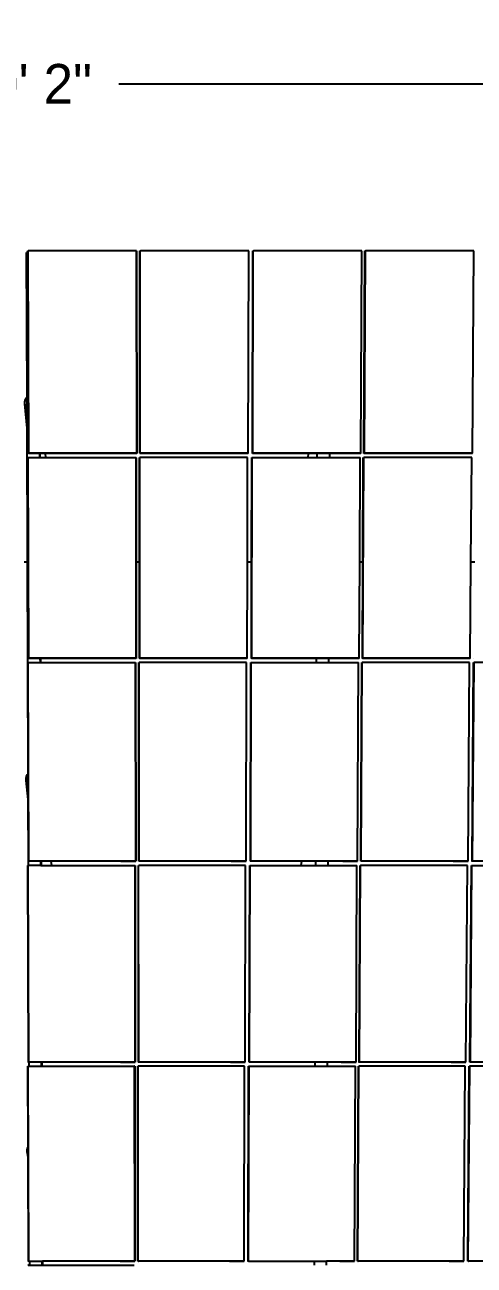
# Model space of a CAD drawing. Header units: inches. Extents: x -877 to 684, y -1170 to 1151.
# Drawn here: x -85 to 186, y 403 to 1151 of the extents above; entities that cross this region are included whole.
import ezdxf

# ---------------------------------------------------------------- set-up
doc = ezdxf.new("R2010")
doc.units = ezdxf.units.IN
doc.header["$MEASUREMENT"] = 0
doc.dimstyles.get("Standard").update_dxf_attribs({"dimtxt": 24, "dimasz": 0.18, "dimexe": 0.18, "dimexo": 0.0625, "dimgap": 0.09, "dimtad": 0, "dimtih": 1, "dimtoh": 1, "dimdec": 4, "dimzin": 0, "dimdsep": 46, "dimtxsty": 'Standard', "dimcen": 0.09, "dimclrd": 1, "dimclre": 1, "dimclrt": 1, "dimadec": 0, "dimazin": 0, "dimtfac": 1, "dimtdec": 4, "dimtofl": 0, "dimtmove": 0, "dimatfit": 3, "dimfxl": 1, "dimtolj": 1, "dimtzin": 0, "dimarcsym": 0})

# ---------------------------------------------------------------- blocks, each defined once
blk = doc.blocks.new('*D5')
at = {"color": 1, "lineweight": -2, "transparency": 16777216}
for p, q in [((-694.81, 1014.86), (-694.81, 1115.33)), ((-694.63, 1115.15), (-140.92, 1115.15)), ((524.97, 1115.15), (-28.74, 1115.15)), ((525.15, 1014.83), (525.15, 1115.33))]:
    blk.add_line(p, q, dxfattribs=at)
at = {"color": 1, "transparency": 16777216}
for points in [[(-694.63, 1115.18), (-694.63, 1115.12), (-694.81, 1115.15)], [(524.97, 1115.18), (524.97, 1115.12), (525.15, 1115.15)]]:
    blk.add_solid(points, dxfattribs=at)
at = {"layer": 'Defpoints', "color": 0, "transparency": 16777216}
for p in [(525.15, 1115.15), (-694.81, 1014.8), (525.15, 1014.76)]:
    blk.add_point(p, dxfattribs=at)
at = {"color": 1, "transparency": 16777216, "insert": (-84.83, 1115.15), "char_height": 24, "attachment_point": 5}
blk.add_mtext('\\A1;80\' 2"', dxfattribs=at)

msp = doc.modelspace()

# ---------------------------------------------------------------- linework, layer by layer
for p, q in [((-83.55657, 1013.73344), (-84.30828, 1013.73344)), ((-84.02436, 926.52574), (-84.30828, 1013.73344)), ((-83.56004, 1014.77983), (-83.35913, 1014.77868)), ((-83.55657, 1013.73344), (-83.56004, 1014.77983)), ((-83.15548, 892.63277), (-83.55657, 1013.73344)), ((-83.35913, 1014.77868), (-83.2638, 1014.77983)), ((-82.95554, 892.63163), (-83.35913, 1014.77868)), ((-17.91935, 1014.77873), (-83.2638, 1014.77983)), ((-17.8326, 892.63168), (-17.91935, 1014.77873)), ((-17.91289, 1014.59321), (-17.91935, 1014.77873)), ((-17.91289, 1014.59321), (-17.8262, 892.49088)), ((-15.96839, 1014.77719), (-15.76748, 1014.77604)), ((-15.89107, 892.63016), (-15.96839, 1014.77719)), ((-15.76748, 1014.77604), (-15.67215, 1014.77719)), ((-15.69114, 892.62902), (-15.76748, 1014.77604)), ((49.67229, 1014.77609), (-15.67215, 1014.77719)), ((49.4318, 892.62906), (49.67229, 1014.77609)), ((51.93718, 892.48826), (52.18977, 1014.59057)), ((51.95582, 892.62906), (52.2086, 1014.77609)), ((52.15575, 892.62792), (52.4095, 1014.77494)), ((52.18977, 1014.59057), (52.2086, 1014.77609)), ((52.2086, 1014.77609), (52.4095, 1014.77494)), ((52.4095, 1014.77494), (52.50483, 1014.77609)), ((117.84927, 1014.77498), (52.50483, 1014.77609)), ((117.27869, 892.62797), (117.84927, 1014.77498)), ((119.17743, 892.48565), (119.75703, 1014.58793)), ((119.2202, 892.62645), (119.80023, 1014.77345)), ((119.42013, 892.62531), (120.00112, 1014.7723)), ((119.75703, 1014.58793), (119.80023, 1014.77345)), ((119.80023, 1014.77345), (120.00112, 1014.7723)), ((120.00112, 1014.7723), (120.09646, 1014.77345)), ((185.44088, 1014.77234), (120.09646, 1014.77345)), ((184.54306, 892.62535), (185.44088, 1014.77234)), ((-85.33605, 923.75411), (-85.01199, 925.02655)), ((-85.31973, 922.44115), (-85.33605, 923.75411)), ((-84.96415, 921.17716), (-85.31973, 922.44115)), ((-83.96332, 907.77621), (-85.31973, 922.44115)), ((-85.01199, 925.02655), (-84.36965, 926.17176)), ((-84.29354, 920.04827), (-84.96415, 921.17716)), ((-84.36965, 926.17176), (-84.02436, 926.52574)), ((-84.00235, 919.76422), (-84.29354, 920.04827)), ((-84.00235, 919.76422), (-84.02436, 926.52574)), ((-83.96332, 907.77621), (-84.00235, 919.76422)), ((-83.70089, 827.16682), (-83.96332, 907.77621)), ((-83.47301, 892.63163), (-83.54515, 892.63163)), ((-83.53653, 890.04145), (-83.33662, 890.04031)), ((-83.13407, 769.09637), (-83.53653, 890.04145)), ((-83.33662, 890.04031), (-83.24176, 890.04145)), ((-82.93512, 769.09524), (-83.33662, 890.04031)), ((-83.15548, 892.63277), (-83.25035, 892.63163)), ((-83.24176, 890.04145), (-76.35652, 890.04132)), ((-83.15548, 892.63277), (-83.12564, 892.49197)), ((-82.95554, 892.63163), (-83.15548, 892.63277)), ((-76.36378, 892.49186), (-83.12564, 892.49197)), ((-82.86067, 892.63277), (-82.95554, 892.63163)), ((-17.8326, 892.63168), (-82.86067, 892.63277)), ((-76.35652, 890.04132), (-76.36378, 892.49186)), ((-76.20181, 892.49186), (-76.36378, 892.49186)), ((-76.35652, 890.04132), (-76.19456, 890.04132)), ((-76.20181, 892.49186), (-76.19456, 890.04132)), ((-72.80291, 892.4918), (-76.20181, 892.49186)), ((-76.19456, 890.04132), (-72.60301, 890.04126)), ((-72.60301, 890.04126), (-72.80291, 892.4918)), ((-17.8262, 892.49088), (-72.80291, 892.4918)), ((-72.60301, 890.04126), (-18.22039, 890.04035)), ((-26.90685, 892.63167), (-17.8326, 892.63015)), ((-18.13261, 769.09528), (-18.22039, 890.04035)), ((-18.21386, 889.9005), (-18.22039, 890.04035)), ((-18.21386, 889.9005), (-18.16834, 827.16682)), ((-17.8262, 892.49088), (-17.8326, 892.63168)), ((-17.8326, 892.63015), (-17.8326, 892.63168)), ((-16.20861, 892.62902), (-16.28075, 892.62902)), ((-16.27907, 890.03883), (-16.07916, 890.03769)), ((-16.2383, 827.16682), (-16.27907, 890.03883)), ((-16.07916, 890.03769), (-15.9843, 890.03883)), ((-16.0017, 769.09265), (-16.07916, 890.03769)), ((-15.89107, 892.63016), (-15.98595, 892.62902)), ((49.03706, 890.03774), (-15.9843, 890.03883)), ((-15.89107, 892.63016), (-15.88537, 892.48936)), ((-15.69114, 892.62902), (-15.89107, 892.63016)), ((49.41406, 892.48826), (-15.88537, 892.48936)), ((-15.59627, 892.63016), (-15.69114, 892.62902)), ((49.4318, 892.62906), (-15.59627, 892.63016)), ((40.35755, 892.62906), (49.43179, 892.62753)), ((48.91425, 827.16682), (49.03706, 890.03774)), ((49.41406, 892.48826), (49.4318, 892.62906)), ((49.43179, 892.62753), (49.4318, 892.62906)), ((51.31242, 769.09269), (51.56083, 890.03774)), ((51.41353, 827.16682), (51.54233, 889.89788)), ((51.51136, 769.09156), (51.76073, 890.0366)), ((51.54233, 889.89788), (51.56083, 890.03774)), ((51.56083, 890.03774), (51.76073, 890.0366)), ((51.63828, 892.62792), (51.56615, 892.62792)), ((51.76073, 890.0366), (51.8556, 890.03774)), ((51.8556, 890.03774), (85.42929, 890.03717)), ((51.95582, 892.62906), (51.86095, 892.62792)), ((51.95582, 892.62906), (51.93718, 892.48826)), ((85.6645, 892.4877), (51.93718, 892.48826)), ((52.15575, 892.62792), (51.95582, 892.62906)), ((52.25063, 892.62906), (52.15575, 892.62792)), ((117.27869, 892.62797), (52.25063, 892.62906)), ((85.42929, 890.03717), (85.6645, 892.4877)), ((85.42929, 890.03717), (90.78807, 890.03708)), ((90.7967, 892.48761), (85.6645, 892.4877)), ((90.7967, 892.48761), (90.78807, 890.03708)), ((90.78807, 890.03708), (90.98104, 890.03707)), ((90.98969, 892.48761), (90.7967, 892.48761)), ((90.98104, 890.03707), (90.98969, 892.48761)), ((90.98104, 890.03707), (98.53011, 890.03695)), ((98.53947, 892.48748), (90.98969, 892.48761)), ((98.53011, 890.03695), (98.53947, 892.48748)), ((98.53011, 890.03695), (116.87695, 890.03664)), ((117.23661, 892.48717), (98.53947, 892.48748)), ((108.20444, 892.62796), (117.27868, 892.62643)), ((116.58424, 827.16682), (116.87695, 890.03664)), ((117.23661, 892.48717), (117.27869, 892.62797)), ((117.27868, 892.62643), (117.27869, 892.62797)), ((118.24582, 769.0901), (118.81826, 890.03512)), ((118.44476, 769.08897), (119.01816, 890.03398)), ((118.47884, 827.16682), (118.77563, 889.89527)), ((118.77563, 889.89527), (118.81826, 890.03512)), ((118.81826, 890.03512), (119.01816, 890.03398)), ((118.90266, 892.62531), (118.83052, 892.62531)), ((119.01816, 890.03398), (119.11303, 890.03512)), ((184.13437, 890.03402), (119.11303, 890.03512)), ((119.2202, 892.62645), (119.12532, 892.62531)), ((119.2202, 892.62645), (119.17743, 892.48565)), ((184.47684, 892.48455), (119.17743, 892.48565)), ((119.42013, 892.62531), (119.2202, 892.62645)), ((119.51501, 892.62645), (119.42013, 892.62531)), ((184.54306, 892.62535), (119.51501, 892.62645)), ((175.46881, 892.62534), (184.54304, 892.62382)), ((183.67325, 827.16682), (184.13437, 890.03402)), ((184.47684, 892.48455), (184.54306, 892.62535)), ((184.54304, 892.62382), (184.54306, 892.62535)), ((-85.81444, 827.16682), (-83.70089, 827.16682)), ((-83.50348, 766.53042), (-83.70089, 827.16682)), ((-18.16834, 827.16682), (-16.2383, 827.16682)), ((-18.16834, 827.16682), (-18.12614, 768.99928)), ((-16.20064, 769.09378), (-16.2383, 827.16682)), ((48.80081, 769.09269), (48.91425, 827.16682)), ((48.91425, 827.16682), (51.41353, 827.16682)), ((51.2941, 768.99669), (51.41353, 827.16682)), ((116.31386, 769.09161), (116.58424, 827.16682)), ((116.58424, 827.16682), (118.47884, 827.16682)), ((118.20361, 768.9941), (118.47884, 827.16682)), ((183.24726, 769.08902), (183.67325, 827.16682)), ((183.67325, 827.16682), (186.12494, 827.16682)), ((-83.45004, 769.09524), (-83.52183, 769.09524)), ((-83.51325, 766.53048), (-83.50348, 766.53042)), ((-83.28899, 699.44978), (-83.51325, 766.53048)), ((-83.50348, 766.53042), (-83.31432, 766.52935)), ((-83.31432, 766.52935), (-83.21993, 766.53048)), ((-82.9149, 646.76861), (-83.31432, 766.52935)), ((-83.13407, 769.09637), (-83.22847, 769.09524)), ((-83.21993, 766.53048), (-75.99059, 766.53035)), ((-83.13407, 769.09637), (-83.10439, 769.00037)), ((-82.93512, 769.09524), (-83.13407, 769.09637)), ((-75.99791, 769.00025), (-83.10439, 769.00037)), ((-82.84072, 769.09637), (-82.93512, 769.09524)), ((-18.13261, 769.09528), (-82.84072, 769.09637)), ((-75.99059, 766.53035), (-75.99791, 769.00025)), ((-75.83676, 769.00025), (-75.99791, 769.00025)), ((-75.99059, 766.53035), (-75.82946, 766.53035)), ((-75.83676, 769.00025), (-75.82946, 766.53035)), ((-18.12614, 768.99928), (-75.83676, 769.00025)), ((-75.82946, 766.53035), (-18.51847, 766.52939)), ((-27.16221, 769.09527), (-18.13261, 769.09377)), ((-18.42969, 646.76865), (-18.51847, 766.52939)), ((-18.51186, 766.43432), (-18.51847, 766.52939)), ((-18.51186, 766.43432), (-18.42314, 646.71658)), ((-18.12614, 768.99928), (-18.13261, 769.09528)), ((-18.13261, 769.09377), (-18.13261, 769.09528)), ((-16.51662, 769.09265), (-16.5884, 769.09265)), ((-16.5867, 766.52789), (-16.38777, 766.52676)), ((-16.50718, 646.76716), (-16.5867, 766.52789)), ((-16.38777, 766.52676), (-16.29338, 766.52789)), ((-16.30921, 646.76604), (-16.38777, 766.52676)), ((-16.20064, 769.09378), (-16.29505, 769.09265)), ((48.40808, 766.5268), (-16.29338, 766.52789)), ((-16.20064, 769.09378), (-16.19486, 768.99778)), ((-16.0017, 769.09265), (-16.20064, 769.09378)), ((48.78338, 768.99669), (-16.19486, 768.99778)), ((-15.90729, 769.09378), (-16.0017, 769.09265)), ((48.80081, 769.09269), (-15.90729, 769.09378)), ((39.77121, 769.09269), (48.8008, 769.09118)), ((48.176, 646.76598), (48.40808, 766.5268)), ((48.78338, 768.99669), (48.80081, 769.09269)), ((48.8008, 769.09118), (48.80081, 769.09269)), ((50.65731, 646.71402), (50.90125, 766.43173)), ((50.67531, 646.76608), (50.91943, 766.5268)), ((50.87328, 646.76497), (51.11835, 766.52567)), ((50.90125, 766.43173), (50.91943, 766.5268)), ((50.91943, 766.5268), (51.11835, 766.52567)), ((50.99644, 769.09156), (50.92466, 769.09156)), ((51.11835, 766.52567), (51.21275, 766.5268)), ((51.21275, 766.5268), (90.35303, 766.52614)), ((51.31242, 769.09269), (51.21801, 769.09156)), ((51.31242, 769.09269), (51.2941, 768.99669)), ((90.36173, 768.99604), (51.2941, 768.99669)), ((51.51136, 769.09156), (51.31242, 769.09269)), ((51.60577, 769.09269), (51.51136, 769.09156)), ((116.31386, 769.09161), (51.60577, 769.09269)), ((90.36173, 768.99604), (90.35303, 766.52614)), ((90.35303, 766.52614), (90.54503, 766.52614)), ((90.55375, 768.99604), (90.36173, 768.99604)), ((90.54503, 766.52614), (90.55375, 768.99604)), ((90.54503, 766.52614), (98.05791, 766.52601)), ((98.06736, 768.99591), (90.55375, 768.99604)), ((98.05791, 766.52601), (98.06736, 768.99591)), ((98.05791, 766.52601), (115.9142, 766.52572)), ((116.27233, 768.99561), (98.06736, 768.99591)), ((107.28426, 769.0916), (116.31385, 769.09009)), ((115.35848, 646.7649), (115.9142, 766.52572)), ((116.27233, 768.99561), (116.31386, 769.09161)), ((116.31385, 769.09009), (116.31386, 769.09161)), ((117.23932, 646.71145), (117.80389, 766.42914)), ((117.28099, 646.76352), (117.84596, 766.52421)), ((117.47895, 646.7624), (118.04488, 766.52309)), ((117.80389, 766.42914), (117.84596, 766.52421)), ((117.84596, 766.52421), (118.04488, 766.52309)), ((117.92984, 769.08897), (117.85806, 769.08897)), ((118.04488, 766.52309), (118.13928, 766.52421)), ((182.84072, 766.52313), (118.13928, 766.52421)), ((118.24582, 769.0901), (118.15141, 769.08897)), ((118.24582, 769.0901), (118.20361, 768.9941)), ((183.18183, 768.99302), (118.20361, 768.9941)), ((118.44476, 769.08897), (118.24582, 769.0901)), ((118.53918, 769.0901), (118.44476, 769.08897)), ((183.24726, 769.08902), (118.53918, 769.0901)), ((174.21766, 769.08901), (183.24725, 769.0875)), ((181.96415, 646.76234), (182.84072, 766.52313)), ((183.18183, 768.99302), (183.24726, 769.08902)), ((183.24725, 769.0875), (183.24726, 769.08902)), ((184.39792, 646.71038), (185.2859, 766.42806)), ((184.46346, 646.76244), (185.35207, 766.52313)), ((184.66142, 646.76133), (185.55098, 766.522)), ((185.2859, 766.42806), (185.35207, 766.52313)), ((185.35207, 766.52313), (185.55098, 766.522)), ((185.44288, 769.08789), (185.3711, 769.08789)), ((185.55098, 766.522), (185.64539, 766.52313)), ((250.34682, 766.52204), (185.64539, 766.52313)), ((-84.63338, 696.65638), (-84.31199, 697.91834)), ((-84.6172, 695.35424), (-84.63338, 696.65638)), ((-84.31199, 697.91834), (-83.67493, 699.05412)), ((-83.67493, 699.05412), (-83.28899, 699.44978)), ((-83.26628, 692.65606), (-83.28899, 699.44978)), ((-84.26454, 694.10065), (-84.6172, 695.35424)), ((-83.23739, 684.01551), (-84.6172, 695.35424)), ((-83.59946, 692.98105), (-84.26454, 694.10065)), ((-83.26628, 692.65606), (-83.59946, 692.98105)), ((-83.23739, 684.01551), (-83.26628, 692.65606)), ((-83.11288, 646.76972), (-83.23739, 684.01551)), ((-83.4273, 646.76861), (-83.49873, 646.76861)), ((-83.4902, 644.2289), (-83.29225, 644.22778)), ((-83.09189, 525.63516), (-83.4902, 644.2289)), ((-83.29225, 644.22778), (-83.19832, 644.2289)), ((-82.89488, 525.63405), (-83.29225, 644.22778)), ((-83.11288, 646.76972), (-83.20682, 646.76861)), ((-83.19832, 644.2289), (-83.10531, 644.22889)), ((-83.11288, 646.76972), (-83.08335, 646.71765)), ((-82.9149, 646.76861), (-83.11288, 646.76972)), ((-83.10531, 644.22889), (-83.11288, 646.76972)), ((-75.62825, 644.22876), (-83.10531, 644.22889)), ((-75.63562, 646.71753), (-83.08335, 646.71765)), ((-82.82096, 646.76972), (-82.9149, 646.76861)), ((-18.42969, 646.76865), (-82.82096, 646.76972)), ((-75.62825, 644.22876), (-75.63562, 646.71753)), ((-75.47529, 646.71753), (-75.63562, 646.71753)), ((-75.62825, 644.22876), (-75.46793, 644.22876)), ((-75.47529, 646.71753), (-75.46793, 644.22876)), ((-69.37254, 646.71743), (-75.47529, 646.71753)), ((-75.46793, 644.22876), (-69.10557, 644.22866)), ((-69.10557, 644.22866), (-69.37254, 646.71743)), ((-18.42314, 646.71658), (-69.37254, 646.71743)), ((-69.10557, 644.22866), (-18.81363, 644.22782)), ((-27.41507, 646.76864), (-18.42969, 646.76715)), ((-18.72387, 525.63409), (-18.81363, 644.22782)), ((-18.80694, 644.17666), (-18.81363, 644.22782)), ((-18.80694, 644.17666), (-18.71725, 525.62511)), ((-18.42314, 646.71658), (-18.42969, 646.76865)), ((-18.42969, 646.76715), (-18.42969, 646.76865)), ((-16.82161, 646.76604), (-16.89304, 646.76604)), ((-16.89131, 644.22633), (-16.69336, 644.22522)), ((-16.81073, 525.63262), (-16.89131, 644.22633)), ((-16.69336, 644.22522), (-16.59943, 644.22633)), ((-16.61372, 525.63151), (-16.69336, 644.22522)), ((-16.50718, 646.76716), (-16.60112, 646.76604)), ((47.78525, 644.22526), (-16.59943, 644.22633)), ((-16.50718, 646.76716), (-16.50131, 646.71509)), ((-16.30921, 646.76604), (-16.50718, 646.76716)), ((48.15888, 646.71402), (-16.50131, 646.71509)), ((-16.21526, 646.76716), (-16.30921, 646.76604)), ((48.176, 646.76598), (-16.21526, 646.76716)), ((39.19061, 646.76608), (48.176, 646.76458)), ((47.55728, 525.63145), (47.78525, 644.22526)), ((48.176, 646.76598), (48.15888, 646.71402)), ((48.176, 646.76458), (48.176, 646.76608)), ((50.02672, 525.62257), (50.26645, 644.1741)), ((50.04441, 525.63155), (50.28431, 644.22526)), ((50.24142, 525.63045), (50.48226, 644.22414)), ((50.26645, 644.1741), (50.28431, 644.22526)), ((50.28431, 644.22526), (50.48226, 644.22414)), ((50.36088, 646.76497), (50.28945, 646.76497)), ((50.48226, 644.22414), (50.5762, 644.22526)), ((50.5762, 644.22526), (81.3173, 644.22474)), ((50.67531, 646.76608), (50.58136, 646.76497)), ((50.67531, 646.76608), (50.65731, 646.71402)), ((81.63145, 646.7135), (50.65731, 646.71402)), ((50.87328, 646.76497), (50.67531, 646.76608)), ((50.96723, 646.76608), (50.87328, 646.76497)), ((115.35848, 646.7649), (50.96723, 646.76608)), ((81.3173, 644.22474), (81.63145, 646.7135)), ((81.3173, 644.22474), (89.92226, 644.2246)), ((89.93103, 646.71336), (81.63145, 646.7135)), ((89.93103, 646.71336), (89.92226, 644.2246)), ((89.92226, 644.2246), (90.11329, 644.2246)), ((90.12207, 646.71336), (89.93103, 646.71336)), ((90.11329, 644.2246), (90.12207, 646.71336)), ((90.11329, 644.2246), (97.59035, 644.22447)), ((97.59986, 646.71324), (90.12207, 646.71336)), ((97.59035, 644.22447), (97.59986, 646.71324)), ((97.59035, 644.22447), (114.96087, 644.22418)), ((115.3175, 646.71294), (97.59986, 646.71324)), ((106.3731, 646.765), (115.35848, 646.76351)), ((114.41242, 525.63039), (114.96087, 644.22418)), ((115.3175, 646.71294), (115.33516, 646.73538)), ((115.33516, 646.73538), (115.35848, 646.7649)), ((115.35848, 646.76351), (115.35848, 646.76501)), ((116.28442, 525.62003), (116.84165, 644.17154)), ((116.32555, 525.62901), (116.88318, 644.22269)), ((116.52255, 525.62791), (117.08112, 644.22158)), ((116.84165, 644.17154), (116.88318, 644.22269)), ((116.88318, 644.22269), (117.08112, 644.22158)), ((116.96655, 646.7624), (116.89512, 646.7624)), ((117.08112, 644.22158), (117.17506, 644.22269)), ((181.55973, 644.22162), (117.17506, 644.22269)), ((117.28099, 646.76352), (117.18703, 646.7624)), ((117.28099, 646.76352), (117.23932, 646.71145)), ((181.8995, 646.71038), (117.23932, 646.71145)), ((117.47895, 646.7624), (117.28099, 646.76352)), ((117.5729, 646.76352), (117.47895, 646.7624)), ((181.96415, 646.76234), (117.5729, 646.76352)), ((172.97876, 646.76244), (181.96414, 646.76094)), ((180.69354, 525.62785), (181.55973, 644.22162)), ((181.8995, 646.71038), (181.92736, 646.73282)), ((181.92736, 646.73282), (181.96415, 646.76234)), ((181.96414, 646.76094), (181.96415, 646.76244)), ((183.11591, 525.61897), (183.9934, 644.17046)), ((183.18068, 525.62795), (184.05879, 644.22162)), ((183.37767, 525.62684), (184.25673, 644.2205)), ((183.9934, 644.17046), (184.05879, 644.22162)), ((184.05879, 644.22162), (184.25673, 644.2205)), ((184.14902, 646.76133), (184.07759, 646.76133)), ((184.25673, 644.2205), (184.35067, 644.22162)), ((184.35067, 644.22162), (237.93782, 644.22072)), ((184.46346, 646.76244), (184.36951, 646.76133)), ((184.46346, 646.76244), (184.39792, 646.71038)), ((238.85702, 646.70947), (184.39792, 646.71038)), ((184.66142, 646.76133), (184.46346, 646.76244)), ((184.75538, 646.76244), (184.66142, 646.76133)), ((249.14661, 646.76127), (184.75538, 646.76244)), ((-83.40478, 525.63405), (-83.47586, 525.63405)), ((-83.09189, 525.63516), (-83.18537, 525.63405)), ((-83.09189, 525.63516), (-83.06251, 525.62617)), ((-82.89488, 525.63405), (-83.09189, 525.63516)), ((-82.71918, 525.62616), (-83.06251, 525.62617)), ((-82.80139, 525.63516), (-82.89488, 525.63405)), ((-18.72387, 525.63409), (-82.80139, 525.63516)), ((-82.71102, 523.11902), (-82.71918, 525.62616)), ((-75.27686, 525.62604), (-82.71918, 525.62616)), ((-75.26943, 523.11889), (-75.27686, 525.62604)), ((-75.11734, 525.62604), (-75.27686, 525.62604)), ((-75.11734, 525.62604), (-75.10992, 523.11889)), ((-18.71725, 525.62511), (-75.11734, 525.62604)), ((-27.66548, 525.63409), (-18.72387, 525.63261)), ((-18.71725, 525.62511), (-18.72387, 525.63409)), ((-18.72387, 525.63261), (-18.72387, 525.63409)), ((-17.12362, 525.63151), (-17.19471, 525.63151)), ((-16.81073, 525.63262), (-16.90421, 525.63151)), ((-16.81073, 525.63262), (-16.80478, 525.62363)), ((-16.61372, 525.63151), (-16.81073, 525.63262)), ((47.54047, 525.62257), (-16.80478, 525.62363)), ((-16.52023, 525.63262), (-16.61372, 525.63151)), ((47.55728, 525.63145), (-16.52023, 525.63262)), ((38.61568, 525.63155), (47.55728, 525.63007)), ((47.54047, 525.62257), (47.54771, 525.62644)), ((47.54771, 525.62644), (47.55728, 525.63145)), ((47.55728, 525.63007), (47.55728, 525.63155)), ((49.73151, 525.63045), (49.66043, 525.63045)), ((50.04441, 525.63155), (49.95092, 525.63045)), ((50.04441, 525.63155), (50.02672, 525.62257)), ((89.50452, 525.62192), (50.02672, 525.62257)), ((50.24142, 525.63045), (50.04441, 525.63155)), ((50.33491, 525.63155), (50.24142, 525.63045)), ((114.41242, 525.63039), (50.33491, 525.63155)), ((89.50452, 525.62192), (89.49569, 523.11477)), ((89.6946, 525.62191), (89.50452, 525.62192)), ((89.68575, 523.11477), (89.6946, 525.62191)), ((97.13692, 525.62179), (89.6946, 525.62191)), ((97.12734, 523.11464), (97.13692, 525.62179)), ((114.37196, 525.6215), (97.13692, 525.62179)), ((105.47081, 525.63048), (114.41241, 525.629)), ((114.37196, 525.6215), (114.3894, 525.62538)), ((114.3894, 525.62538), (114.41242, 525.63039)), ((114.41241, 525.629), (114.41242, 525.63049)), ((116.01265, 525.62791), (115.94156, 525.62791)), ((116.32555, 525.62901), (116.23206, 525.62791)), ((116.32555, 525.62901), (116.28442, 525.62003)), ((180.62966, 525.61897), (116.28442, 525.62003)), ((116.52255, 525.62791), (116.32555, 525.62901)), ((116.61604, 525.62902), (116.52255, 525.62791)), ((180.69354, 525.62785), (116.61604, 525.62902)), ((171.75194, 525.62794), (180.69353, 525.62646)), ((180.62966, 525.61897), (180.65719, 525.62284)), ((180.65719, 525.62284), (180.69354, 525.62785)), ((180.69353, 525.62646), (180.69354, 525.62795)), ((182.86777, 525.62684), (182.79669, 525.62684)), ((183.18068, 525.62795), (183.08718, 525.62684)), ((183.18068, 525.62795), (183.11591, 525.61897)), ((247.46114, 525.6179), (183.11591, 525.61897)), ((183.37767, 525.62684), (183.18068, 525.62795)), ((183.47117, 525.62795), (183.37767, 525.62684)), ((247.54866, 525.62678), (183.47117, 525.62795)), ((-83.46738, 523.11903), (-83.27039, 523.11793)), ((-83.30341, 474.52355), (-83.46738, 523.11903)), ((-83.27039, 523.11793), (-83.17691, 523.11903)), ((-82.87505, 405.67507), (-83.27039, 523.11793)), ((-83.17691, 523.11903), (-82.71102, 523.11902)), ((-82.71102, 523.11902), (-75.26943, 523.11889)), ((-75.26943, 523.11889), (-75.10992, 523.11889)), ((-75.10992, 523.11889), (-19.10591, 523.11797)), ((-19.0152, 405.67428), (-19.10591, 523.11797)), ((-19.09915, 523.10987), (-19.10591, 523.11797)), ((-19.09915, 523.10987), (-19.00851, 405.70754)), ((-17.19296, 523.11649), (-16.99597, 523.11539)), ((-17.11133, 405.67282), (-17.19296, 523.11649)), ((-16.99597, 523.11539), (-16.9025, 523.11649)), ((-16.91528, 405.67256), (-16.99597, 523.11539)), ((47.1685, 523.11543), (-16.9025, 523.11649)), ((46.94456, 405.67176), (47.1685, 523.11543)), ((49.40225, 405.70503), (49.63783, 523.10733)), ((49.41963, 405.67176), (49.65538, 523.11543)), ((49.61568, 405.67151), (49.85237, 523.11432)), ((49.63783, 523.10733), (49.65538, 523.11543)), ((49.65538, 523.11543), (49.85237, 523.11432)), ((49.85237, 523.11432), (49.94585, 523.11543)), ((49.94585, 523.11543), (89.49569, 523.11477)), ((89.49569, 523.11477), (89.68575, 523.11477)), ((89.68575, 523.11477), (97.12734, 523.11464)), ((97.12734, 523.11464), (114.01684, 523.11436)), ((113.47552, 405.67071), (114.01684, 523.11436)), ((115.33879, 405.70251), (115.88879, 523.10479)), ((115.37938, 405.66925), (115.92978, 523.11289)), ((115.57543, 405.66899), (116.12676, 523.11178)), ((115.88879, 523.10479), (115.92978, 523.11289)), ((115.92978, 523.11289), (116.12676, 523.11178)), ((116.12676, 523.11178), (116.22024, 523.11289)), ((180.29122, 523.11183), (116.22024, 523.11289)), ((179.43526, 405.66819), (180.29122, 523.11183)), ((181.84633, 405.70146), (182.71349, 523.10373)), ((181.91033, 405.66819), (182.7781, 523.11183)), ((182.10638, 405.66794), (182.97508, 523.11072)), ((182.71349, 523.10373), (182.7781, 523.11183)), ((182.7781, 523.11183), (182.97508, 523.11072)), ((182.97508, 523.11072), (183.06857, 523.11183)), ((247.13954, 523.11076), (183.06857, 523.11183)), ((-83.86591, 472.83796), (-83.54743, 474.08848)), ((-83.84987, 471.54763), (-83.86591, 472.83796)), ((-83.50042, 470.30541), (-83.84987, 471.54763)), ((-83.2826, 468.35748), (-83.84987, 471.54763)), ((-83.54743, 474.08848), (-83.30341, 474.52355)), ((-83.28797, 469.94778), (-83.30341, 474.52355)), ((-83.28797, 469.94778), (-83.50042, 470.30541)), ((-83.2826, 468.35748), (-83.28797, 469.94778)), ((-83.0711, 405.67533), (-83.2826, 468.35748)), ((-83.38248, 405.67424), (-83.45322, 405.67424)), ((-83.0711, 405.67533), (-83.16413, 405.67424)), ((-83.02537, 405.67508), (-83.0711, 405.67533)), ((-83.02537, 405.67508), (-82.87505, 405.67507)), ((-82.87505, 405.67507), (-82.80399, 405.67507)), ((-82.78202, 405.67533), (-82.80399, 405.67507)), ((-82.78202, 405.67533), (-82.32867, 405.67532)), ((-82.32067, 403.21766), (-82.32867, 405.67532)), ((-82.32867, 405.67532), (-74.92148, 405.67518)), ((-74.9142, 403.21754), (-74.92148, 405.67518)), ((-74.92148, 405.67518), (-74.76276, 405.67517)), ((-74.76276, 405.67517), (-74.75549, 403.21754)), ((-19.0152, 405.67428), (-74.76276, 405.67517)), ((-27.91345, 405.67427), (-19.0152, 405.67281)), ((-19.00851, 405.70754), (-19.0152, 405.67428)), ((-19.0152, 405.67281), (-19.0152, 405.67428)), ((-17.42271, 405.67172), (-17.49345, 405.67172)), ((-17.11133, 405.67282), (-17.20437, 405.67172)), ((-17.0656, 405.67256), (-17.11133, 405.67282)), ((-17.0656, 405.67256), (-16.91528, 405.67256)), ((-16.91528, 405.67256), (-16.84423, 405.67256)), ((-16.82225, 405.67282), (-16.84423, 405.67256)), ((46.94456, 405.67176), (-16.82225, 405.67282)), ((38.04631, 405.67176), (46.94456, 405.67029)), ((46.94456, 405.67029), (46.94456, 405.67176)), ((49.10825, 405.67067), (49.03751, 405.67067)), ((49.41963, 405.67176), (49.3266, 405.67067)), ((49.41963, 405.67176), (49.40225, 405.70503)), ((49.46537, 405.67151), (49.41963, 405.67176)), ((49.46537, 405.67151), (49.61568, 405.67151)), ((49.61568, 405.67151), (49.68674, 405.67151)), ((49.70872, 405.67176), (49.68674, 405.67151)), ((49.70872, 405.67176), (89.08203, 405.671)), ((89.08203, 405.671), (89.07337, 403.21346)), ((89.08203, 405.671), (89.27115, 405.671)), ((89.26248, 403.21345), (89.27115, 405.671)), ((89.27115, 405.671), (96.67834, 405.67086)), ((96.66894, 403.21333), (96.67834, 405.67086)), ((113.47552, 405.67071), (96.67834, 405.67086)), ((104.57728, 405.6707), (113.47552, 405.66924)), ((113.47552, 405.66924), (113.47552, 405.67071)), ((115.06799, 405.66815), (114.99726, 405.66815)), ((115.37938, 405.66925), (115.28634, 405.66815)), ((115.37938, 405.66925), (115.33879, 405.70251)), ((115.42511, 405.66899), (115.37938, 405.66925)), ((115.42511, 405.66899), (115.57543, 405.66899)), ((115.57543, 405.66899), (115.64649, 405.66899)), ((115.66846, 405.66925), (115.64649, 405.66899)), ((179.43526, 405.66819), (115.66846, 405.66925)), ((170.53701, 405.66819), (179.43525, 405.66672)), ((179.43525, 405.66672), (179.43526, 405.66819)), ((181.59894, 405.6671), (181.52821, 405.6671)), ((181.91033, 405.66819), (181.81729, 405.6671)), ((181.91033, 405.66819), (181.84633, 405.70146)), ((181.95606, 405.66794), (181.91033, 405.66819)), ((181.95606, 405.66794), (182.10638, 405.66794)), ((182.10638, 405.66794), (182.17744, 405.66794)), ((182.19942, 405.6682), (182.17744, 405.66794)), ((245.9662, 405.66714), (182.19942, 405.6682)), ((-83.41542, 403.21768), (-83.44477, 403.18355)), ((-83.41542, 403.21768), (-82.32067, 403.21766)), ((-82.32067, 403.21766), (-74.9142, 403.21754)), ((-74.9142, 403.21754), (-74.75549, 403.21754)), ((-74.75549, 403.21754), (-19.38853, 403.21663))]:
    msp.add_line(p, q)

# ---------------------------------------------------------------- dimensions: what is measured, and where the dimension line sits
dim = msp.add_linear_dim(base=(525.15488, 1115.14902), p1=(-694.81205, 1014.79593), p2=(525.15488, 1014.76374), text='80\' 2"', dimstyle='Standard')
dim.commit()
dim.dimension.update_dxf_attribs({"geometry": '*D5', "text_midpoint": (-84.82858, 1115.14902)})

doc.saveas('drawing.dxf')
